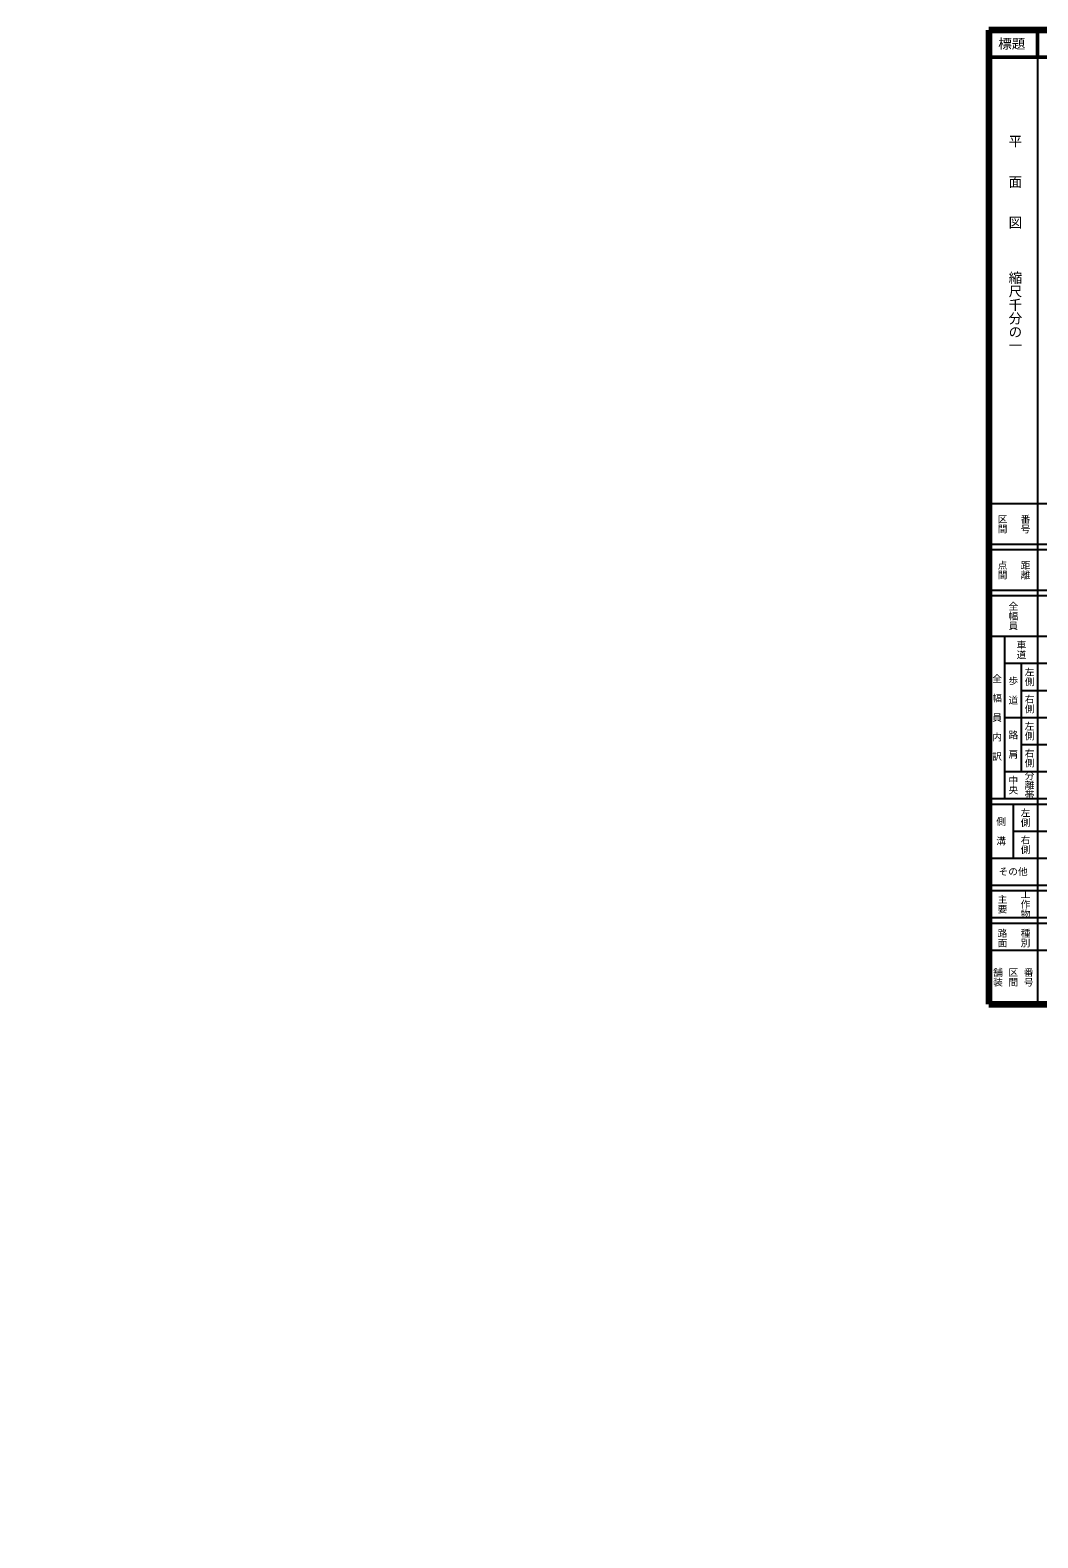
# Model space of a CAD drawing. Units: millimetres on the paper, enlarged 1000 times. Extents: x -1410926 to 2976274, y -4077725 to 380000.
# Drawn here: x -314126 to 58132, y -177216 to 380000 of the extents above; entities that cross this region are included whole.
import ezdxf
from ezdxf.enums import TextEntityAlignment as Align

# ---------------------------------------------------------------- set-up
doc = ezdxf.new("R2010")
doc.units = ezdxf.units.MM
doc.header["$LTSCALE"] = 1000
for name, color, linetype, lineweight in [('M-BGD', 7, 'Continuous', 13), ('M-TTL', 2, 'Continuous', 140), ('M-TTL-BAND', 7, 'Continuous', 25), ('M-TTL-LINE', 7, 'Continuous', 50), ('M-TTL-TXT', 7, 'Continuous', 13)]:
    doc.layers.add(name, color=color, linetype=linetype, lineweight=lineweight)
doc.styles.add('@ＭＳ ゴシック', font='')
doc.styles.add('ＭＳ ゴシック', font='')
doc.styles.get('@ＭＳ ゴシック').set_extended_font_data('@MS Gothic')
doc.styles.get('ＭＳ ゴシック').set_extended_font_data('MS Gothic')

msp = doc.modelspace()

# ---------------------------------------------------------------- linework, layer by layer
at = {"layer": 'M-BGD'}
msp.add_arc((782674, -1884125), 2193600, 101.6122, 101.6122, dxfattribs=at)
at = {"layer": 'M-TTL'}
for p, q in [((40000, 380000), (40000, 20000)), ((680000, 380000), (40000, 380000)), ((40000, 20000), (680000, 20000))]:
    msp.add_line(p, q, dxfattribs=at)
at = {"layer": 'M-TTL-BAND'}
for p, q in [((58000, 370000), (58000, 20000)), ((40000, 205000), (579000, 205000)), ((40000, 190000), (579000, 190000)), ((40000, 188000), (579000, 188000)), ((40000, 173000), (579000, 173000)), ((40000, 171000), (579000, 171000)), ((40000, 156000), (579000, 156000)), ((46000, 96000), (46000, 156000)), ((46000, 146000), (579000, 146000)), ((52000, 146000), (52000, 106000)), ((52000, 136000), (579000, 136000)), ((46000, 126000), (579000, 126000)), ((52000, 116000), (579000, 116000)), ((46000, 106000), (579000, 106000)), ((40000, 96000), (579000, 96000)), ((40000, 94000), (579000, 94000)), ((49000, 94000), (49000, 74000)), ((49000, 84000), (579000, 84000)), ((40000, 74000), (579000, 74000)), ((40000, 64000), (579000, 64000)), ((40000, 62000), (579000, 62000)), ((40000, 52000), (579000, 52000)), ((40000, 50000), (579000, 50000)), ((40000, 40000), (579000, 40000))]:
    msp.add_line(p, q, dxfattribs=at)
at = {"layer": 'M-TTL-LINE'}
for p, q in [((58000, 380000), (58000, 370000)), ((40000, 370000), (680000, 370000))]:
    msp.add_line(p, q, dxfattribs=at)

# ---------------------------------------------------------------- texts
at = {"layer": 'M-TTL-BAND', "style": '@ＭＳ ゴシック'}
for s, p in [('平\u3000\u3000面\u3000\u3000図', (49777, 306475)), ('縮尺千分の一', (49777, 261030))]:
    msp.add_text(s, height=3666, rotation=270, dxfattribs=at).set_placement(p, align=Align.MIDDLE_RIGHT)
for s, p in [('区間', (45000, 197500)), ('番号', (53500, 197500)), ('点間', (45000, 180500)), ('距離', (53500, 180500)), ('全幅員', (49000, 163500)), ('車道', (52000, 151000)), ('全\u3000幅\u3000員\u3000内\u3000訳', (43000, 126000)), ('歩\u3000道', (49000, 136000)), ('左側', (55000, 141000)), ('右側', (55000, 131000)), ('左側', (55000, 121000)), ('路\u3000肩', (49000, 116000)), ('右側', (55000, 111000)), ('分離帯', (55000, 101000)), ('中央', (49000, 101000)), ('左側', (53500, 89000)), ('側\u3000溝', (44500, 84000)), ('右側', (53500, 79000)), ('工作物', (53500, 57000)), ('主要', (45000, 57000)), ('路面', (45000, 44500)), ('種別', (53500, 44500)), ('舗装', (43333, 30000)), ('区間', (49000, 30000)), ('番号', (54667, 30000))]:
    msp.add_text(s, height=2566, rotation=270, dxfattribs=at).set_placement(p, align=Align.MIDDLE_CENTER)
at = {"layer": 'M-TTL-BAND', "style": 'ＭＳ ゴシック'}
msp.add_text('その他', height=2566, dxfattribs=at).set_placement((49000, 69000), align=Align.MIDDLE_CENTER)
at = {"layer": 'M-TTL-TXT', "style": 'ＭＳ ゴシック'}
msp.add_text('標題', height=3666, dxfattribs=at).set_placement((48500, 375000), align=Align.MIDDLE_CENTER)

doc.saveas('drawing.dxf')
